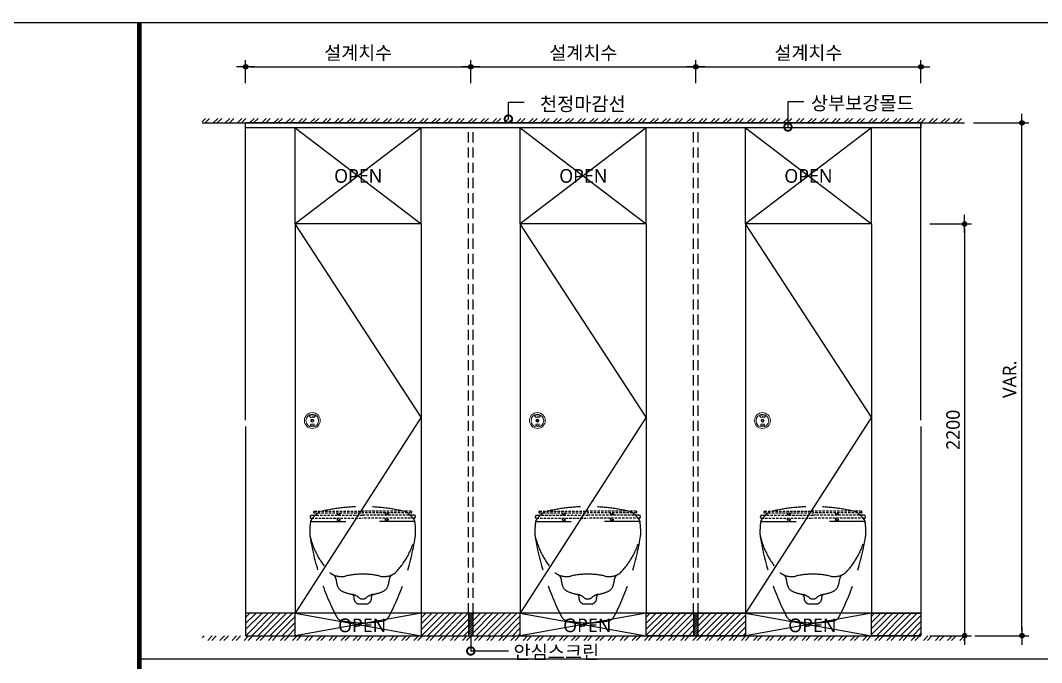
# Model space of a CAD drawing. Extents: x -256 to 8104, y -176 to 5714.
# Drawn here: x 2220 to 4488, y 4116 to 5543 of the extents above; entities that cross this region are included whole.
import ezdxf
from ezdxf.enums import TextEntityAlignment as Align

# ---------------------------------------------------------------- set-up
doc = ezdxf.new("R2010")
doc.units = 0
doc.header["$LTSCALE"] = 30
doc.linetypes.add('HIDDEN', pattern=[0.375, 0.25, -0.125])
doc.layers.get('0').update_dxf_attribs({"linetype": 'CONTINUOUS'})
doc.layers.get('DEFPOINTS').update_dxf_attribs({"linetype": 'CONTINUOUS'})
for name, color, linetype in [('DIM', 7, 'CONTINUOUS'), ('HAT', 8, 'CONTINUOUS'), ('HID', 9, 'HIDDEN'), ('문자', 3, 'CONTINUOUS'), ('부자재', 4, 'CONTINUOUS'), ('잠금쇠(회전형)', 4, 'CONTINUOUS'), ('치수', 1, 'CONTINUOUS'), ('판넬', 2, 'CONTINUOUS'), ('해치', 8, 'CONTINUOUS')]:
    doc.layers.add(name, color=color, linetype=linetype)
doc.styles.add('HDW', font='gulim.ttc')
doc.styles.add('돋움', font='malgun.ttf')
doc.dimstyles.new('10', dxfattribs={"dimscale": 10, "dimtxt": 3, "dimasz": 1, "dimexe": 1.5, "dimexo": 2, "dimgap": 1, "dimtad": 1, "dimdec": 0, "dimlunit": 6, "dimtxsty": '돋움', "dimblk": 'DIMDOT', "dimcen": -1, "dimdle": 1.5, "dimclrt": 3, "dimazin": 3, "dimtfac": 1, "dimtdec": 0, "dimtix": 1, "dimtmove": 2, "dimatfit": 3, "dimldrblk": 'DIMDOT', "dimarcsym": 0})

# ---------------------------------------------------------------- blocks, each defined once
blk = doc.blocks.new('DIMDOT')
at = {"linetype": 'Continuous'}
blk.add_line((-2, 0), (2, 0), dxfattribs=at)
for radius in [0.5, 0.25]:
    blk.add_circle((0, 0), radius, dxfattribs=at)
blk = doc.blocks.new('*D1097')
at = {"layer": 'DEFPOINTS', "color": 0}
for p in [(11541.7, -8384.1), (11041.7, -8440.4), (11541.7, -8440.4)]:
    blk.add_point(p, dxfattribs=at)
at = {"layer": 'DIM', "color": 0, "lineweight": -2, "ltscale": 10}
for p, q in [((11041.7, -8420.4), (11041.7, -8369.1)), ((11541.7, -8420.4), (11541.7, -8369.1)), ((11051.7, -8384.1), (11531.7, -8384.1))]:
    blk.add_line(p, q, dxfattribs=at)
at = {"layer": 'DIM', "color": 0, "lineweight": -2, "xscale": 10, "yscale": 10, "zscale": 10, "rotation": 180}
blk.add_blockref('DIMDOT', (11041.7, -8384.1), dxfattribs=at)
at = {"layer": 'DIM', "color": 0, "lineweight": -2, "xscale": 10, "yscale": 10, "zscale": 10}
blk.add_blockref('DIMDOT', (11541.7, -8384.1), dxfattribs=at)
at = {"layer": 'DIM', "color": 3, "insert": (11291.7, -8354.4), "char_height": 30, "attachment_point": 5, "style": '돋움'}
blk.add_mtext('설계치수', dxfattribs=at)
blk = doc.blocks.new('*D1098')
at = {"layer": 'DEFPOINTS', "color": 0}
for p in [(12041.7, -8384.1), (11541.7, -8440.4), (12041.7, -8440.4)]:
    blk.add_point(p, dxfattribs=at)
at = {"layer": 'DIM', "color": 0, "lineweight": -2, "ltscale": 10}
for p, q in [((11541.7, -8420.4), (11541.7, -8369.1)), ((12041.7, -8420.4), (12041.7, -8369.1)), ((11551.7, -8384.1), (12031.7, -8384.1))]:
    blk.add_line(p, q, dxfattribs=at)
at = {"layer": 'DIM', "color": 0, "lineweight": -2, "xscale": 10, "yscale": 10, "zscale": 10, "rotation": 180}
blk.add_blockref('DIMDOT', (11541.7, -8384.1), dxfattribs=at)
at = {"layer": 'DIM', "color": 0, "lineweight": -2, "xscale": 10, "yscale": 10, "zscale": 10}
blk.add_blockref('DIMDOT', (12041.7, -8384.1), dxfattribs=at)
at = {"layer": 'DIM', "color": 3, "insert": (11791.7, -8354.4), "char_height": 30, "attachment_point": 5, "style": '돋움'}
blk.add_mtext('설계치수', dxfattribs=at)
blk = doc.blocks.new('_DOTSMALL')
at = {"color": 0, "linetype": 'ByBlock', "const_width": 0.5}
blk.add_lwpolyline([(-0.0625, 0, 1), (0.0625, 0, 1)], format="xyb", close=True, dxfattribs=at)
blk = doc.blocks.new('A$C63EC304E')
at = {"layer": '치수', "color": 1, "xscale": 2.5, "yscale": 2.5, "zscale": 2.5, "rotation": 234.3098741996962}
blk.add_blockref('_DOTSMALL', (0.31, 0.31), dxfattribs=at)
blk = doc.blocks.new('A$C2BC9653E')
at = {"layer": '치수', "xscale": 0.3333333333333333, "yscale": 0.3333333333333333, "zscale": 0.3333333333333333}
blk.add_blockref('A$C63EC304E', (0, 0), dxfattribs=at)
blk = doc.blocks.new('A$C7FC71301')
at = {"layer": '치수', "rotation": 180}
blk.add_blockref('A$C2BC9653E', (0.208, 0.208), dxfattribs=at)
blk = doc.blocks.new('A$C4A20372B')
at = {"layer": '치수'}
blk.add_blockref('A$C7FC71301', (0, 0), dxfattribs=at)
blk = doc.blocks.new('A$C566469F5')
at = {"layer": '치수'}
blk.add_blockref('A$C4A20372B', (0, 0), dxfattribs=at)
blk = doc.blocks.new('A$C7E317CD4')
at = {"layer": '해치', "xscale": 2, "yscale": 2, "zscale": 2}
blk.add_blockref('A$C566469F5', (0, 0), dxfattribs=at)
blk = doc.blocks.new('A$C601D7F27')
at = {"layer": '치수'}
blk.add_blockref('A$C7E317CD4', (0, 0), dxfattribs=at)
blk = doc.blocks.new('A$C38802C08')
at = {"layer": '치수'}
blk.add_blockref('A$C601D7F27', (0, 0), dxfattribs=at)
blk = doc.blocks.new('*D1099')
at = {"layer": 'DEFPOINTS', "color": 0}
for p in [(12541.7, -8384.1), (12041.7, -8440.4), (12541.7, -8440.4)]:
    blk.add_point(p, dxfattribs=at)
at = {"layer": 'DIM', "color": 0, "lineweight": -2, "ltscale": 10}
for p, q in [((12041.7, -8420.4), (12041.7, -8369.1)), ((12541.7, -8420.4), (12541.7, -8369.1)), ((12051.7, -8384.1), (12531.7, -8384.1))]:
    blk.add_line(p, q, dxfattribs=at)
at = {"layer": 'DIM', "color": 0, "lineweight": -2, "xscale": 10, "yscale": 10, "zscale": 10, "rotation": 180}
blk.add_blockref('DIMDOT', (12041.7, -8384.1), dxfattribs=at)
at = {"layer": 'DIM', "color": 0, "lineweight": -2, "xscale": 10, "yscale": 10, "zscale": 10}
blk.add_blockref('DIMDOT', (12541.7, -8384.1), dxfattribs=at)
at = {"layer": 'DIM', "color": 3, "insert": (12291.7, -8354.4), "char_height": 30, "attachment_point": 5, "style": '돋움'}
blk.add_mtext('설계치수', dxfattribs=at)
blk = doc.blocks.new('*D1100')
at = {"layer": 'DEFPOINTS', "color": 0}
for p in [(12541.7, -8733.3), (12541.7, -9648.3), (12638.6, -9648.3)]:
    blk.add_point(p, dxfattribs=at)
at = {"layer": 'DIM', "color": 0, "lineweight": -2, "ltscale": 10}
for p, q in [((12561.7, -8733.3), (12653.6, -8733.3)), ((12638.6, -8743.3), (12638.6, -9638.3)), ((12561.7, -9648.3), (12653.6, -9648.3))]:
    blk.add_line(p, q, dxfattribs=at)
at = {"layer": 'DIM', "color": 0, "lineweight": -2, "xscale": 10, "yscale": 10, "zscale": 10}
for p, rotation in [((12638.6, -8733.3), 90), ((12638.6, -9648.3), 270)]:
    blk.add_blockref('DIMDOT', p, dxfattribs=dict(at, rotation=rotation))
at = {"layer": 'DIM', "color": 3, "insert": (12613.1, -9190.8), "char_height": 30, "attachment_point": 5, "rotation": 90, "style": '돋움'}
blk.add_mtext('2200', dxfattribs=at)
blk = doc.blocks.new('A$C460A2A32')
at = {"color": 0}
for p, q in [((12.8, 32), (11.2, 30.4)), ((12.8, 32), (162.3, 32)), ((311.8, 32), (162.3, 32)), ((311.8, 32), (313.4, 30.4)), ((2.8, 20), (0.5, 16)), ((2.8, 20), (8.6, 20)), ((3.9, 10), (162.3, 10)), ((8.6, 20), (162.3, 20)), ((12.6, 27), (162.3, 27)), ((312, 27), (162.3, 27)), ((316, 20), (162.3, 20)), ((320.7, 10), (162.3, 10)), ((321.8, 20), (316, 20)), ((321.8, 20), (324.1, 16))]:
    blk.add_line(p, q, dxfattribs=at)
for centre, radius, start, end in [((3.9, 14), 4, 150.0107, 270), ((12.6, 29), 2, 135, 270), ((108.9, 28.2), 26, 182.6717, 198.4118), ((108.9, 10), 26, 180, 202.6199), ((107.4, 28.2), 23, 183.0205, 200.9186), ((107.4, 10), 23, 180, 205.7715), ((68.6, 10), 23, 334.2285, 0), ((68.6, 28.2), 23, 339.0814, 356.9795), ((67.1, 10), 26, 337.3801, 0), ((67.1, 28.2), 26, 341.5882, 357.3283), ((257.5, 28.2), 26, 182.6717, 198.4118), ((257.5, 10), 26, 180, 202.6199), ((256, 28.2), 23, 183.0205, 200.9186), ((256, 10), 23, 180, 205.7715), ((217.2, 10), 23, 334.2285, 0), ((217.2, 28.2), 23, 339.0814, 356.9795), ((215.7, 10), 26, 337.3801, 0), ((215.7, 28.2), 26, 341.5882, 357.3283), ((312, 29), 2, 270, 45), ((320.7, 14), 4, 270, 29.9893)]:
    blk.add_arc(centre, radius, start, end, dxfattribs=at)
blk = doc.blocks.new('*D1123')
at = {"layer": 'DEFPOINTS', "color": 0}
for p in [(12638.6, -8508.5), (12766, -8508.5), (12641.1, -9648.3)]:
    blk.add_point(p, dxfattribs=at)
at = {"layer": 'DIM', "color": 0, "lineweight": -2, "ltscale": 10}
for p, q in [((12658.6, -8508.5), (12781, -8508.5)), ((12766, -9638.3), (12766, -8518.5)), ((12661.1, -9648.3), (12781, -9648.3))]:
    blk.add_line(p, q, dxfattribs=at)
at = {"layer": 'DIM', "color": 0, "lineweight": -2, "xscale": 10, "yscale": 10, "zscale": 10}
for p, rotation in [((12766, -8508.5), 90), ((12766, -9648.3), 270)]:
    blk.add_blockref('DIMDOT', p, dxfattribs=dict(at, rotation=rotation))
at = {"layer": 'DIM', "color": 3, "insert": (12738.7, -9078.4), "char_height": 30, "attachment_point": 5, "rotation": 90, "style": '돋움'}
blk.add_mtext('VAR.', dxfattribs=at)
blk = doc.blocks.new('AURA_41', base_point=(8321.5, -13824.2))
h = blk.add_hatch()
h.set_pattern_fill('ANSI31', color=3, scale=3, angle=180)
h.set_pattern_definition([(225, (8360, -14000), (6.735192, -6.735192), [])])
h.paths.add_polyline_path([(11151.7, -9598.3), (11041.7, -9598.3), (11041.7, -9648.3), (11151.7, -9648.3)])
h.paths.add_polyline_path([(11536.7, -9598.3), (11431.7, -9598.3), (11431.7, -9648.3), (11536.7, -9648.3)])
h.paths.add_polyline_path([(11651.7, -9598.3), (11546.7, -9598.3), (11546.7, -9648.3), (11651.7, -9648.3)])
h.paths.add_polyline_path([(12036.7, -9598.3), (11931.7, -9598.3), (11931.7, -9648.3), (12036.7, -9648.3)])
h.paths.add_polyline_path([(12151.7, -9598.3), (12046.7, -9598.3), (12046.7, -9648.3), (12151.7, -9648.3)])
h.paths.add_polyline_path([(12541.7, -9598.3), (12431.7, -9598.3), (12431.7, -9648.3), (12541.7, -9648.3)])
h = blk.add_hatch()
h.set_pattern_fill('ANSI31', color=2, style=0)
h.set_pattern_definition([(45, (8360, -14000), (-2.245064, 2.245064), [])])
h.paths.add_polyline_path([(11546.7, -9598.3), (11536.7, -9598.3), (11536.7, -9648.3), (11546.7, -9648.3)])
h = blk.add_hatch()
h.set_pattern_fill('ANSI31', color=2, style=0)
h.set_pattern_definition([(45, (8860, -14000), (-2.245064, 2.245064), [])])
h.paths.add_polyline_path([(12046.7, -9598.3), (12036.7, -9598.3), (12036.7, -9648.3), (12046.7, -9648.3)])
at = {"layer": 'HAT'}
h = blk.add_hatch(dxfattribs=at)
h.set_pattern_fill('ANSI32', color=256, scale=2, style=0)
h.set_pattern_definition([(45, (-294.37, -14141.476), (-13.470384, 13.470384), []), (45, (-285.39, -14141.476), (-13.470384, 13.470384), [])])
h.paths.add_polyline_path([(10945, -8498.5), (12638.6, -8498.5), (12638.6, -8508.5), (10945, -8508.5)])
h = blk.add_hatch(dxfattribs=at)
h.set_pattern_fill('ANSI32', color=256, scale=2, style=0)
h.set_pattern_definition([(45, (-294.37, -13959.496), (-13.470384, 13.470384), []), (45, (-285.39, -13959.496), (-13.470384, 13.470384), [])])
h.paths.add_polyline_path([(10945, -9658.7), (12638.6, -9658.7), (12638.6, -9648.7), (10945, -9648.7)])
at = {"color": 2}
for p, q in [((10945, -8508.5), (12638.6, -8508.5)), ((11431.7, -9598.3), (11431.7, -9648.3)), ((11536.7, -9598.3), (11536.7, -9648.3)), ((12036.7, -9598.3), (12036.7, -9648.3)), ((12151.7, -9598.3), (12151.7, -9648.3))]:
    blk.add_line(p, q, dxfattribs=at)
for p, q in [((11041.7, -9169.6), (11041.7, -8508.5)), ((12541.7, -9169.6), (12541.7, -8508.5)), ((11041.7, -9183.4), (11041.7, -9648.3)), ((12541.7, -9183.4), (12541.7, -9648.3)), ((11041.7, -9648.3), (12541.7, -9648.3))]:
    blk.add_line(p, q)
at = {"color": 8}
blk.add_line((10805.6, -9700.1), (14153.5, -9700.1), dxfattribs=at)
at = {"color": 2}
for points in [[(8320.8, -8285.8), (15573.1, -8285.8), (15573.1, -13824.2), (8320.8, -13824.2)], [(8320.8, -8285.8), (15573.1, -8285.8), (15573.1, -13824.2), (8320.8, -13824.2)], [(8320.8, -8285.8), (16302.7, -8285.8), (16302.7, -13824.2), (8320.8, -13824.2)], [(11041.7, -8508.5), (12541.7, -8508.5), (12541.7, -8519.5), (11041.7, -8519.5)], [(11151.7, -9598.3), (11041.7, -9598.3), (11041.7, -9648.3), (11151.7, -9648.3)], [(11651.7, -9598.3), (11431.7, -9598.3), (11431.7, -9648.3), (11651.7, -9648.3)], [(11546.7, -9598.3), (11536.7, -9598.3), (11536.7, -9648.3), (11546.7, -9648.3)], [(11931.7, -9598.3), (12151.7, -9598.3), (12151.7, -9648.3), (11931.7, -9648.3)], [(12046.7, -9598.3), (12036.7, -9598.3), (12036.7, -9648.3), (12046.7, -9648.3)], [(12431.7, -9598.3), (12541.7, -9598.3), (12541.7, -9648.3), (12431.7, -9648.3)]]:
    blk.add_lwpolyline(points, close=True, dxfattribs=at)
at = {"color": 8, "const_width": 10}
blk.add_lwpolyline([(10805.6, -11055), (10805.6, -8285.8)], dxfattribs=at)
at = {"layer": 'HID', "ltscale": 3}
for p, q in [((11536.7, -9598.3), (11536.7, -8519.5)), ((11546.7, -9598.3), (11546.7, -8519.5)), ((12036.7, -9598.3), (12036.7, -8519.5)), ((12046.7, -9598.3), (12046.7, -8519.5))]:
    blk.add_line(p, q, dxfattribs=at)
at = {"layer": 'HID', "ltscale": 10}
for p, q in [((11189.5, -9394.2), (11301.7, -9394.2)), ((11413.9, -9394.2), (11301.7, -9394.2)), ((11689.5, -9394.2), (11801.7, -9394.2)), ((11913.9, -9394.2), (11801.7, -9394.2)), ((12189.5, -9394.2), (12301.7, -9394.2)), ((12413.9, -9394.2), (12301.7, -9394.2))]:
    blk.add_line(p, q, dxfattribs=at)
for centre, radius, start, end in [((11301.7, -9764.6), 403.1, 76.2923, 103.7077), ((11801.7, -9764.6), 403.1, 76.2923, 103.7077), ((12301.7, -9764.6), 403.1, 76.2923, 103.7077), ((11259.4, -9445), 90, 128.0065, 143.1013), ((11207.6, -9378.8), 6, 103.9579, 128.0065), ((11395.8, -9378.8), 6, 51.9935, 76.0421), ((11344.1, -9445), 90, 36.8987, 51.9935), ((11759.4, -9445), 90, 128.0065, 143.1013), ((11707.6, -9378.8), 6, 103.9579, 128.0065), ((11895.8, -9378.8), 6, 51.9935, 76.0421), ((11844.1, -9445), 90, 36.8987, 51.9935), ((12259.4, -9445), 90, 128.0065, 143.1013), ((12207.6, -9378.8), 6, 103.9579, 128.0065), ((12395.8, -9378.8), 6, 51.9935, 76.0421), ((12344.1, -9445), 90, 36.8987, 51.9935), ((11364.1, -9418.7), 180, 172.4918, 181.055), ((11189.5, -9398.4), 4.2, 90, 173.3826), ((11194.6, -9396.3), 9, 143.1013, 172.4918), ((11413.9, -9398.4), 4.2, 6.6174, 90), ((11408.9, -9396.3), 9, 7.5082, 36.8987), ((11239.3, -9418.7), 180, 358.945, 7.5082), ((11864.1, -9418.7), 180, 172.4918, 181.055), ((11689.5, -9398.4), 4.2, 90, 173.3826), ((11694.6, -9396.3), 9, 143.1013, 172.4918), ((11913.9, -9398.4), 4.2, 6.6174, 90), ((11908.9, -9396.3), 9, 7.5082, 36.8987), ((11739.3, -9418.7), 180, 358.945, 7.5082), ((12364.1, -9418.7), 180, 172.4918, 181.055), ((12189.5, -9398.4), 4.2, 90, 173.3826), ((12194.6, -9396.3), 9, 143.1013, 172.4918), ((12413.9, -9398.4), 4.2, 6.6174, 90), ((12408.9, -9396.3), 9, 7.5082, 36.8987), ((12239.3, -9418.7), 180, 358.945, 7.5082), ((11226.1, -9421.2), 42, 181.055, 190.5892), ((11357, -9386.2), 177, 192.809, 223.5419), ((11779.1, -9331), 602.3, 189.3568, 207.2383), ((10824.3, -9331), 602.3, 332.7617, 350.6432), ((11246.4, -9386.2), 177, 316.4581, 347.191), ((11377.3, -9421.2), 42, 349.4108, 358.945), ((11726.1, -9421.2), 42, 181.055, 190.5892), ((11857, -9386.2), 177, 192.809, 223.5419), ((12279.1, -9331), 602.3, 189.3568, 207.2383), ((11324.3, -9331), 602.3, 332.7617, 350.6432), ((11746.4, -9386.2), 177, 316.4581, 347.191), ((11877.3, -9421.2), 42, 349.4108, 358.945), ((12226.1, -9421.2), 42, 181.055, 190.5892), ((12357, -9386.2), 177, 192.809, 223.5419), ((12779.1, -9331), 602.3, 189.3568, 207.2383), ((11824.3, -9331), 602.3, 332.7617, 350.6432), ((12246.4, -9386.2), 177, 316.4581, 347.191), ((12377.3, -9421.2), 42, 349.4108, 358.945), ((11254.3, -9474.9), 42, 232.3598, 243.5689), ((11230.3, -9523.3), 12, 6.9609, 63.5689), ((11254.3, -9474.9), 42, 248.0565, 282.8609), ((11332.6, -9510.8), 91.1, 186.9609, 196.5836), ((11301.7, -9682.6), 171, 90, 102.8609), ((11301.7, -9682.6), 171, 77.1391, 90), ((11349.1, -9474.9), 42, 257.1391, 291.9435), ((11270.9, -9510.8), 91.1, 343.4164, 353.0391), ((11373.2, -9523.3), 12, 116.4311, 173.0391), ((11349.1, -9474.9), 42, 296.4311, 307.6402), ((11754.3, -9474.9), 42, 232.3598, 243.5689), ((11730.3, -9523.3), 12, 6.9609, 63.5689), ((11754.3, -9474.9), 42, 248.0565, 282.8609), ((11832.6, -9510.8), 91.1, 186.9609, 196.5836), ((11801.7, -9682.6), 171, 90, 102.8609), ((11801.7, -9682.6), 171, 77.1391, 90), ((11849.1, -9474.9), 42, 257.1391, 291.9435), ((11770.9, -9510.8), 91.1, 343.4164, 353.0391), ((11873.2, -9523.3), 12, 116.4311, 173.0391), ((11849.1, -9474.9), 42, 296.4311, 307.6402), ((12254.3, -9474.9), 42, 232.3598, 243.5689), ((12230.3, -9523.3), 12, 6.9609, 63.5689), ((12254.3, -9474.9), 42, 248.0565, 282.8609), ((12332.6, -9510.8), 91.1, 186.9609, 196.5836), ((12301.7, -9682.6), 171, 90, 102.8609), ((12301.7, -9682.6), 171, 77.1391, 90), ((12349.1, -9474.9), 42, 257.1391, 291.9435), ((12270.9, -9510.8), 91.1, 343.4164, 353.0391), ((12373.2, -9523.3), 12, 116.4311, 173.0391), ((12349.1, -9474.9), 42, 296.4311, 307.6402), ((11265.4, -9530.8), 21, 196.5836, 247.6201), ((11338, -9530.8), 21, 292.3799, 343.4164), ((11765.4, -9530.8), 21, 196.5836, 247.6201), ((11838, -9530.8), 21, 292.3799, 343.4164), ((12265.4, -9530.8), 21, 196.5836, 247.6201), ((12338, -9530.8), 21, 292.3799, 343.4164), ((11301.7, -9442.7), 116.3, 247.6201, 258.9228), ((11276.2, -9562.3), 6, 0, 77.9673), ((11273.6, -9586.3), 30, 49.4621, 78.9228), ((11295.6, -9564.7), 13.6, 169.8446, 248.5821), ((11301.7, -9553.4), 13.3, 229.4621, 270), ((11301.7, -9553.4), 13.3, 270, 310.5379), ((11329.8, -9586.3), 30, 101.0772, 130.5379), ((11307.8, -9564.7), 13.6, 291.4179, 10.1554), ((11327.2, -9562.3), 6, 102.0327, 180), ((11301.7, -9442.7), 116.3, 281.0772, 292.3799), ((11801.7, -9442.7), 116.3, 247.6201, 258.9228), ((11776.2, -9562.3), 6, 0, 77.9673), ((11773.6, -9586.3), 30, 49.4621, 78.9228), ((11795.6, -9564.7), 13.6, 169.8446, 248.5821), ((11801.7, -9553.4), 13.3, 229.4621, 270), ((11801.7, -9553.4), 13.3, 270, 310.5379), ((11829.8, -9586.3), 30, 101.0772, 130.5379), ((11807.8, -9564.7), 13.6, 291.4179, 10.1554), ((11827.2, -9562.3), 6, 102.0327, 180), ((11801.7, -9442.7), 116.3, 281.0772, 292.3799), ((12301.7, -9442.7), 116.3, 247.6201, 258.9228), ((12276.2, -9562.3), 6, 0, 77.9673), ((12273.6, -9586.3), 30, 49.4621, 78.9228), ((12295.6, -9564.7), 13.6, 169.8446, 248.5821), ((12301.7, -9553.4), 13.3, 229.4621, 270), ((12301.7, -9553.4), 13.3, 270, 310.5379), ((12329.8, -9586.3), 30, 101.0772, 130.5379), ((12307.8, -9564.7), 13.6, 291.4179, 10.1554), ((12327.2, -9562.3), 6, 102.0327, 180), ((12301.7, -9442.7), 116.3, 281.0772, 292.3799), ((11301.7, -9406.7), 171, 266.2838, 270), ((11301.7, -9406.7), 171, 270, 273.7162), ((11801.7, -9406.7), 171, 266.2838, 270), ((11801.7, -9406.7), 171, 270, 273.7162), ((12301.7, -9406.7), 171, 266.2838, 270), ((12301.7, -9406.7), 171, 270, 273.7162), ((11259.1, -9597.5), 18, 210.6249, 258.7833), ((11301.7, -9382.7), 237, 258.7833, 270), ((11301.7, -9382.7), 237, 270, 281.2167), ((11344.3, -9597.5), 18, 281.2167, 329.3751), ((11759.1, -9597.5), 18, 210.6249, 258.7833), ((11801.7, -9382.7), 237, 258.7833, 270), ((11801.7, -9382.7), 237, 270, 281.2167), ((11844.3, -9597.5), 18, 281.2167, 329.3751), ((12259.1, -9597.5), 18, 210.6249, 258.7833), ((12301.7, -9382.7), 237, 258.7833, 270), ((12301.7, -9382.7), 237, 270, 281.2167), ((12344.3, -9597.5), 18, 281.2167, 329.3751)]:
    blk.add_arc(centre, radius, start, end, dxfattribs=at)
at = {"layer": '부자재', "color": 3}
blk.add_line((12541.7, -8508.5), (11041.7, -8508.5), dxfattribs=at)
blk.add_line((12541.7, -8508.5), (11041.7, -8508.5), dxfattribs=at)
at = {"layer": '잠금쇠(회전형)', "linetype": 'Continuous', "lineweight": 15}
for p, q in [((11183.1, -9159.6), (11186.8, -9163.5)), ((11196.8, -9159.6), (11193.2, -9163.5)), ((11683.1, -9159.6), (11686.8, -9163.5)), ((11696.8, -9159.6), (11693.2, -9163.5)), ((12183.1, -9159.6), (12186.8, -9163.5)), ((12196.8, -9159.6), (12193.2, -9163.5)), ((11186.4, -9178.8), (11186, -9179.9)), ((11188.3, -9167.2), (11188.3, -9173)), ((11191, -9167.3), (11191, -9173.1)), ((11193.6, -9178.8), (11194, -9179.9)), ((11686.4, -9178.8), (11686, -9179.9)), ((11688.3, -9167.2), (11688.3, -9173)), ((11691, -9167.3), (11691, -9173.1)), ((11693.6, -9178.8), (11694, -9179.9)), ((12186.4, -9178.8), (12186, -9179.9)), ((12188.3, -9167.2), (12188.3, -9173)), ((12191, -9167.3), (12191, -9173.1)), ((12193.6, -9178.8), (12194, -9179.9))]:
    blk.add_line(p, q, dxfattribs=at)
for centre, radius in [((11189.7, -9170.2), 17.6), ((11189.7, -9170.2), 14.1), ((11689.7, -9170.2), 17.6), ((11689.7, -9170.2), 14.1), ((12189.7, -9170.2), 17.6), ((12189.7, -9170.2), 14.1), ((11189.7, -9170.2), 3.21), ((11689.7, -9170.2), 3.21), ((12189.7, -9170.2), 3.21)]:
    blk.add_circle(centre, radius, dxfattribs=at)
for centre, radius, start, end in [((11190, -9171.9), 14.1, 61.0478, 118.9522), ((11190, -9169.5), 6.81, 61.8696, 118.1304), ((11690, -9171.9), 14.1, 61.0478, 118.9522), ((11690, -9169.5), 6.81, 61.8696, 118.1304), ((12190, -9171.9), 14.1, 61.0478, 118.9522), ((12190, -9169.5), 6.81, 61.8696, 118.1304), ((11186.9, -9180.2), 0.98, 160.8571, 255.4685), ((11187.3, -9179.1), 0.98, 72.2332, 160.8571), ((11190, -9168.4), 13.2, 255.4685, 284.5315), ((11190, -9170.8), 7.75, 252.2332, 287.7668), ((11192.6, -9179.1), 0.98, 19.1429, 107.7668), ((11193, -9180.2), 0.98, 284.5315, 19.1429), ((11686.9, -9180.2), 0.98, 160.8571, 255.4685), ((11687.3, -9179.1), 0.98, 72.2332, 160.8571), ((11690, -9168.4), 13.2, 255.4685, 284.5315), ((11690, -9170.8), 7.75, 252.2332, 287.7668), ((11692.6, -9179.1), 0.98, 19.1429, 107.7668), ((11693, -9180.2), 0.98, 284.5315, 19.1429), ((12186.9, -9180.2), 0.98, 160.8571, 255.4685), ((12187.3, -9179.1), 0.98, 72.2332, 160.8571), ((12190, -9168.4), 13.2, 255.4685, 284.5315), ((12190, -9170.8), 7.75, 252.2332, 287.7668), ((12192.6, -9179.1), 0.98, 19.1429, 107.7668), ((12193, -9180.2), 0.98, 284.5315, 19.1429)]:
    blk.add_arc(centre, radius, start, end, dxfattribs=at)
at = {"layer": '치수'}
for p, q in [((11625.4, -8499.9), (11625.4, -8462.8)), ((11625.4, -8462.8), (11660.5, -8462.8)), ((12246.4, -8517.6), (12246.4, -8460.9)), ((12246.4, -8460.9), (12281.5, -8460.9)), ((11151.7, -8519.5), (11431.7, -8733.3)), ((11431.7, -8519.5), (11151.7, -8733.3)), ((11651.7, -8519.5), (11931.7, -8733.3)), ((11931.7, -8519.5), (11651.7, -8733.3)), ((12151.7, -8519.5), (12431.7, -8733.3)), ((12431.7, -8519.5), (12151.7, -8733.3)), ((11431.7, -9162.9), (11151.7, -8733.3)), ((11931.7, -9162.9), (11651.7, -8733.3)), ((12431.7, -9162.9), (12151.7, -8733.3)), ((11431.7, -9162.9), (11151.7, -9598.3)), ((11931.7, -9162.9), (11651.7, -9598.3)), ((12431.7, -9162.9), (12151.7, -9598.3)), ((11151.7, -9598.3), (11431.7, -9648.3)), ((11431.7, -9598.3), (11151.7, -9648.3)), ((11651.7, -9598.3), (11931.7, -9648.3)), ((11931.7, -9598.3), (11651.7, -9648.3)), ((12151.7, -9598.3), (12431.7, -9648.3)), ((12431.7, -9598.3), (12151.7, -9648.3)), ((11541.7, -9648.3), (11541.7, -9682.5)), ((11625.8, -9682.5), (11541.7, -9682.5))]:
    blk.add_line(p, q, dxfattribs=at)
at = {"layer": '판넬', "color": 3}
for p, q in [((11151.7, -8733.3), (11151.7, -8519.5)), ((11151.7, -8698.3), (11151.7, -8519.5)), ((11431.7, -8733.3), (11431.7, -8519.5)), ((11651.7, -8733.3), (11651.7, -8519.5)), ((11931.7, -8733.3), (11931.7, -8519.5)), ((12151.7, -8733.3), (12151.7, -8519.5)), ((12431.7, -8733.3), (12431.7, -8519.5)), ((11151.7, -9598.3), (11041.7, -9598.3)), ((11651.7, -9598.3), (11431.7, -9598.3)), ((11651.7, -9598.3), (11551.7, -9598.3)), ((12151.7, -9598.3), (11931.7, -9598.3)), ((12541.7, -9598.3), (12431.7, -9598.3))]:
    blk.add_line(p, q, dxfattribs=at)
at = {"layer": '판넬'}
for p, q in [((11431.7, -8733.3), (11151.7, -8733.3)), ((11151.7, -8733.3), (11151.7, -9598.3)), ((11431.7, -8733.3), (11431.7, -9555.2)), ((11931.7, -8733.3), (11651.7, -8733.3)), ((11651.7, -8733.3), (11651.7, -9598.3)), ((11931.7, -8733.3), (11931.7, -8745.7)), ((11931.7, -8745.7), (11931.7, -9555.2)), ((12431.7, -8733.3), (12151.7, -8733.3)), ((12151.7, -8733.3), (12151.7, -9598.3)), ((12431.7, -8733.3), (12431.7, -8745.7)), ((12431.7, -8745.7), (12431.7, -9555.2)), ((11431.7, -9555.2), (11431.7, -9598.3)), ((11931.7, -9555.2), (11931.7, -9598.3)), ((12431.7, -9555.2), (12431.7, -9598.3)), ((11431.7, -9598.3), (11151.7, -9598.3)), ((11931.7, -9598.3), (11651.7, -9598.3)), ((12431.7, -9598.3), (12151.7, -9598.3))]:
    blk.add_line(p, q, dxfattribs=at)
at = {"layer": '판넬', "color": 4}
blk.add_line((12151.7, -9598.3), (12051.7, -9598.3), dxfattribs=at)
at = {"layer": 'HID', "ltscale": 10, "xscale": 0.7200000000011642, "yscale": 0.7200000000011642, "zscale": 0.7200000000011642}
for p in [(11184.9, -9394.5), (11684.9, -9394.5), (12184.9, -9394.5)]:
    blk.add_blockref('A$C460A2A32', p, dxfattribs=at)
at = {"layer": '해치', "xscale": -20, "yscale": 20, "zscale": 20, "rotation": 180}
for p in [(11621.2, -8495.9), (12242.1, -8513.6)]:
    blk.add_blockref('A$C38802C08', p, dxfattribs=at)
at = {"layer": '해치', "xscale": -20, "yscale": 20, "zscale": 20}
blk.add_blockref('A$C38802C08', (11545.9, -9686.6), dxfattribs=at)
at = {"layer": '문자', "style": '돋움'}
for s, p in [('천정마감선', (11790.6, -8466.2)), ('상부보강몰드', (12411.5, -8464.4)), ('OPEN', (11291.7, -8626.4)), ('OPEN', (11791.7, -8626.4)), ('OPEN', (12291.7, -8626.4)), ('OPEN', (11300.5, -9625.3)), ('OPEN', (11800.5, -9625.3)), ('OPEN', (12300.5, -9625.3)), ('안심스크린', (11731.9, -9684.2))]:
    blk.add_text(s, height=30.34, dxfattribs=at).set_placement(p, align=Align.MIDDLE)
at = {"layer": '잠금쇠(회전형)', "linetype": 'Continuous', "lineweight": 15, "style": 'HDW', "width": 0.659278}
for p, p2 in [((11186.8, -9161.6), (11193, -9161.6)), ((11686.8, -9161.6), (11693, -9161.6)), ((12186.8, -9161.6), (12193, -9161.6))]:
    blk.add_text('사용중', height=2.3, dxfattribs=at).set_placement(p, p2, align=Align.FIT)
at = {"layer": 'DIM', "ltscale": 10}
for base, p1, p2, picture, middle in [((11541.7, -8384.1), (11041.7, -8440.4), (11541.7, -8440.4), '*D1097', (11291.7, -8354.4)), ((12041.7, -8384.1), (11541.7, -8440.4), (12041.7, -8440.4), '*D1098', (11791.7, -8354.4)), ((12541.7, -8384.1), (12041.7, -8440.4), (12541.7, -8440.4), '*D1099', (12291.7, -8354.4))]:
    dim = blk.add_linear_dim(base=base, p1=p1, p2=p2, text='설계치수', dimstyle='10', override={"dimtxsty": '돋움'}, dxfattribs=at)
    dim.commit()
    dim.dimension.update_dxf_attribs({"geometry": picture, "text_midpoint": middle})
dim = blk.add_linear_dim(base=(12766, -8508.5), p1=(12641.1, -9648.3), p2=(12638.6, -8508.5), angle=90, text='VAR.', dimstyle='10', dxfattribs=at)
dim.commit()
dim.dimension.update_dxf_attribs({"geometry": '*D1123', "text_midpoint": (12738.7, -9078.4), "dimtype": 160})
dim = blk.add_linear_dim(base=(12638.6, -9648.3), p1=(12541.7, -8733.3), p2=(12541.7, -9648.3), angle=90, text='2200', dimstyle='10', override={"dimtxt": 3, "dimtxsty": '돋움'}, dxfattribs=at)
dim.commit()
dim.dimension.update_dxf_attribs({"geometry": '*D1100', "text_midpoint": (12613.1, -9190.8)})

msp = doc.modelspace()

# ---------------------------------------------------------------- block references
msp.add_blockref('AURA_41', (0, 0))

doc.saveas('drawing.dxf')
